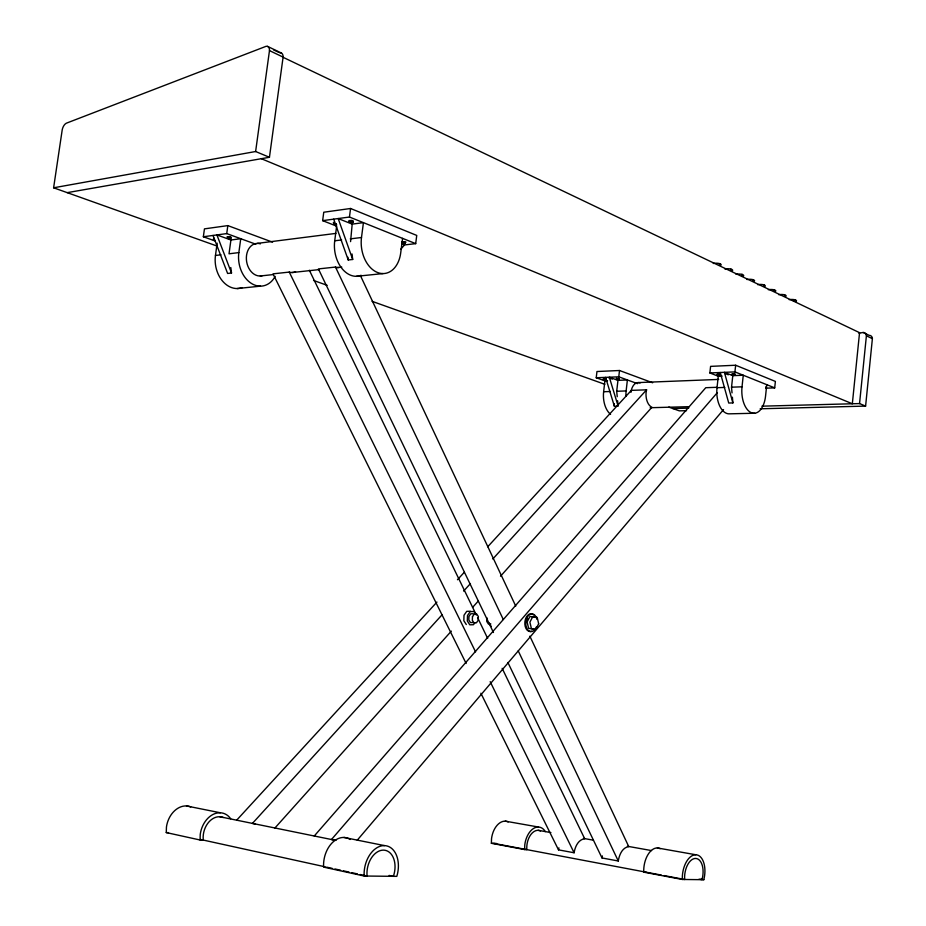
<?xml version="1.0" encoding="UTF-8"?>
<svg xmlns="http://www.w3.org/2000/svg" width="926" height="926" viewBox="0 0 926 926"><rect width="100%" height="100%" fill="white"/><g stroke="black" fill="none" stroke-linecap="round" stroke-linejoin="round"><path stroke-width="1.39" d="M223.235 817.508A18.427 13.705 -75 0 0 209.16 821.686A18.427 13.705 -75 0 0 203.199 839.153L203.373 840.102L200.062 839.998L166.263 832.567L166.448 827.034A22.074 16.726 -74.4 0 1 190.733 806.893M200.062 839.998L200.248 834.349A22.513 16.749 -75 0 1 212.968 814.475A22.513 16.749 -75 0 1 230.655 818.723M486.891 617.769L486.763 621.45L488.407 624.008L490.849 623.95M540.518 830.923A15.094 9.376 -80.3 0 0 530.934 834.453A15.094 9.376 -80.3 0 0 526.801 848.864L526.906 849.64L524.625 849.57L491.37 843.285L491.532 838.713A18.15 11.517 -80.1 0 1 508.224 821.918M524.625 849.57L524.776 844.929A18.451 11.459 -80.3 0 1 533.388 828.562A18.451 11.459 -80.3 0 1 545.356 831.617M863.148 332.48L869.144 335.351A4.213 3.507 -59.5 0 1 872.385 338.673L865.602 406.097L859.548 403.574L866.4 335.814A4.236 3.519 -59.7 0 0 863.148 332.48L858.877 333.21M766.323 387.022L766.057 387.693M766.763 384.684L765.559 396.05A21.819 11.98 89 0 1 751.507 412.776A21.819 11.98 89 0 1 742.027 386.813L743.265 375.238L732.79 375.667L724.421 372.333L732.883 402.914L728.727 403.03L720.243 372.507M765.628 388.179L774.703 387.867L775.386 381.419L735.649 365.238L710.589 366.372L709.872 372.946L718.275 376.257L722.153 376.095M732.292 374.845L734.978 374.775L732.327 374.544M732.026 392.902L731.54 387.184L732.79 375.667M734.202 374.521L731.517 374.59L734.596 374.648M774.703 387.867L734.931 371.893L735.649 365.238M719.618 374.833C712.592 376.211 722.187 373.653 719.791 375.655L717.337 375.018M754.736 413.239L729.85 413.818A21.576 12.073 89 0 1 717.013 387.705L718.275 376.257M618.985 379.405C612.642 379.868 620.466 378.04 618.927 379.787L616.971 379.301L619.019 379.128M617.225 396.698L616.704 391.27L617.955 380.343L609.32 377.206L618.14 406.178L617.619 400.761M637.539 383.665L618.776 376.813L619.494 370.504L596.957 371.523L596.24 377.762L604.898 380.875L607.549 380.76M618.614 379L616.542 379.463M625.953 396.363A20.696 12.385 88.7 0 1 626.138 390.934L627.388 379.961L617.955 380.343M603.416 380.007L605.465 379.544M610.57 414.35A20.476 12.443 88.6 0 1 603.636 391.733L604.898 380.875M402.579 238.376L400.715 252.891A28.486 19.747 82.5 0 1 377.576 272.522A28.486 19.747 82.5 0 1 361.499 237.496L363.432 222.645L352.181 224.115L338.187 218.548L352.69 259.465L348.234 259.974L333.719 219.149M402.359 243.353L405.403 243.179M404.951 242.959L401.953 242.762M401.861 243.897L404.488 244.95L415.705 243.642L416.746 235.424L350.572 208.489L323.764 212.228L322.642 220.643L336.647 226.152L334.714 240.795A28.081 19.77 82.2 0 0 341.555 268.008A28.081 19.77 82.2 0 0 361.337 275.381M322.642 220.643L349.449 217.031L350.572 208.489M352.794 221.754L349.229 221.731L352.794 221.754L353.2 222.356L352.355 222.796L349.715 221.962M350.572 241.628L352.181 224.115M335.606 224.046L333.58 224.185L335.652 223.664M336.728 224.844L333.626 223.803M53.615 187.793L255.622 151.517L269.478 50.594A6.389 3.797 -68.4 0 0 266.121 46.3L66.278 123.227A6.783 3.669 -71.9 0 0 62.227 129.744L53.615 187.793L216.939 246.015M67.239 192.643L269.443 157.281L283.101 57.111A6.343 3.808 -68.3 0 0 279.745 52.828M242.161 287.627A26.287 19.782 80.5 0 1 222.356 280.867A26.287 19.782 80.5 0 1 215.457 255.483L217.159 243.144M227.831 225.608L204.449 228.872L203.35 236.755L226.731 233.595L227.831 225.608L272.591 242.172M230.169 237.681L227.402 238.225L230.169 237.681L231.083 238.457L228.352 238.63L227.449 237.866M230.921 239.996L229.023 253.805L238.839 252.601L240.748 238.711L230.921 239.996L216.904 234.915L231.512 273.02L227.622 273.459L213.015 235.447M507.888 662.484L602.004 857.962L618.279 860.995C619.216 855.149 622.122 847.568 628.766 846.63L529.869 636.174M602.004 857.962L602.386 855.925M480.883 693.238L558.505 849.86L574.108 852.765C575.046 846.966 578.113 839.569 584.7 838.759L502.158 668.329M558.505 849.86L558.899 847.869M487.736 546.757L631.347 390.367L646.591 389.823L646.186 391.617A12.825 7.593 88.7 0 0 651.927 407.243L500.515 576.227M631.347 390.367L630.942 392.149A12.732 7.616 88.7 0 1 640.109 382.994M526.176 621.89L527.924 618.556M474.83 622.758L473.464 624.726L469.795 624.818L467.317 620.999L467.503 615.512L470.234 611.588L473.915 611.519L475.756 614.389M357.262 840.171L723.553 409.581M400.808 249.233L404.488 244.95M717.395 392.578L331.473 839.512L334.448 840.171M314.25 836.004L705.774 387.705L716.666 387.311M274.848 828.087L451.332 631.127M472.549 607.444L478.337 600.986M442.211 614.644L252.428 823.411L255.402 824.059M463.625 591.089L470.431 583.6M492.817 558.968L646.591 389.823M236.651 820.193L436.933 602.085M457.444 579.745L464.285 572.291M214.114 238.237L213.478 238.63L214.276 238.966M213.941 239.44L213.316 239.834L214.739 240.424M604.146 378.85L605.546 379.07L604.956 378.884M230.597 237.635L231.245 237.241L229.833 236.639L227.101 236.813L228.525 237.426M618.464 378.653L618.105 378.34M619.031 378.827L616.276 378.387L617.434 378.746M334.112 222.252L333.291 222.68L334.078 223.05M352.528 221.499L353.362 221.059L351.973 220.388L348.905 220.608L349.681 220.978M719.896 374.648L720.463 374.37L717.037 374.185L718.194 374.567M734.503 374.046L735.082 373.768L732.13 373.745M404.477 242.218L402.717 241.79L403.377 242.103M405.113 242.519L405.982 242.126L401.652 241.674L402.949 242.299M766.161 386.709L766.265 386.281M792.806 300.522L795.804 300.093A4.792 1.424 -0.8 0 1 795.885 301.517M257.196 243.399L335.906 233.398M215.457 255.483L220.978 254.8M334.714 240.795L341.636 239.938M350.248 238.885L361.499 237.496M295.568 271.769A16.691 12.188 81.4 0 1 289.259 272.082L273.02 273.853L466.125 663.467M338.696 267.487A17.119 12.177 82 0 1 335.49 267.058L318.405 268.922L493.454 632.504M260.287 275.983L273.158 274.582M291.748 272.568L318.914 269.628M336.08 267.764L341.798 267.151M237.091 288.553L260.484 286.157M356.267 276.33L383.005 273.587M717.708 375.447L719.977 375.25M349.669 222.344L352.737 222.136M334.066 224.416L336.092 224.277M227.889 238.433L230.62 238.26M596.24 377.762L618.776 376.813M709.872 372.946L734.931 371.893M638.13 382.588L718.68 379.417M603.636 391.733L610.292 391.501M616.704 391.27L626.138 390.934M717.013 387.705L724.78 387.427M731.54 387.184L742.027 386.813M605.569 377.368L614.389 406.282L616.89 406.213M650.179 407.729L688.99 406.676M672.866 408.563L688.666 408.135M761.89 406.178L859.548 403.574M686.536 410.681L679.325 410.855L668.792 407.104M760.188 408.794L865.602 406.097M472.931 622.527L470.489 622.596L468.845 620.05L468.961 616.403L470.778 613.788L473.221 613.741M470.42 611.264L466.75 611.322L464.007 615.246L463.833 620.733L466.31 624.541M364.173 876.019L396.803 876.366A24.643 16.691 -77.5 0 0 384.244 845.6A24.643 16.691 -77.5 0 0 364.173 876.019L323.625 867.106A24.111 16.737 -76.9 0 1 331.925 843.077A24.111 16.737 -76.9 0 1 350.144 839.465M682.346 879.468L703.818 879.7A19.886 11.031 -81.5 0 0 695.727 854.756A19.886 11.031 -81.5 0 0 682.346 879.468L643.755 872.165A19.539 11.158 -81.2 0 1 648.756 853.425A19.539 11.158 -81.2 0 1 660.192 848.702M643.755 872.165L646.163 872.199M166.263 832.567L168.474 832.648M491.37 843.285L496.429 843.447M733.056 373.815L734.237 373.722L733.647 373.525M603.474 379.625L605.442 379.834M336.15 223.756L333.939 223.536L333.58 224.185M228.838 237.23L230.238 237.137L229.509 236.825M532.994 629.078L528.607 628.303L527.102 621.959L530.008 616.415L534.395 617.214M505.318 821.165L538.504 827.034M657.367 847.95L695.843 854.756M538.145 830.309L550.901 832.59M583.496 838.412L593.416 840.183M627.423 846.26L651.51 850.566M700.97 879.168L703.818 879.7M699.061 879.144L701.896 879.677L702.186 878.855A16.274 9.028 -81.5 0 0 695.565 858.448A16.274 9.028 -81.5 0 0 684.627 878.658L684.731 879.492L664.069 875.591M493.674 843.355L661.314 875.07M343.94 837.44L384.464 845.6M186.473 805.956L220.319 812.762M219.751 816.732L335.976 840.426M389.105 875.429L393.295 876.332L393.712 875.325A20.164 13.659 -77.4 0 0 383.445 850.126A20.164 13.659 -77.4 0 0 367.009 875.012L367.171 876.054L360.179 874.514M200.548 839.477L325.234 866.84M326.635 867.153L332.226 868.38M335.027 868.993L340.618 870.22M343.407 870.834L348.998 872.06M351.799 872.674L357.39 873.901M604.308 379.29L603.15 378.931L606.333 379.116M605.835 379.949L603.821 380.123M719.583 375.123L717.303 375.319M313.567 280.462L327.179 285.324M372.09 301.332L604.817 384.302M778.754 294.711A4.827 1.447 -0.7 0 1 784.611 294.827L785.41 295.116A4.827 1.447 -0.7 0 1 785.526 296.551M203.35 236.755L214.809 240.864M757.734 284.676A4.908 1.493 -0.5 0 1 763.695 284.791L764.506 285.092A4.908 1.493 -0.5 0 1 764.679 286.585M768.325 289.734A4.862 1.47 -0.6 0 1 774.24 289.85L775.05 290.139A4.862 1.47 -0.6 0 1 775.641 291.25M724.861 268.991A5.012 1.574 -0.3 0 1 730.961 269.107L731.818 269.42A5.012 1.574 -0.3 0 1 732.084 270.994M746.958 279.536A4.943 1.528 -0.4 0 1 752.965 279.652L753.799 279.953A4.943 1.528 -0.4 0 1 754.435 281.099M608.683 377.739L612.375 379.081M713.286 263.47A5.058 1.609 -0.2 0 1 719.444 263.586L720.312 263.898A5.058 1.609 -0.2 0 1 721.041 265.114M226.731 233.595L255.865 244.232M619.494 370.504L652.645 382.774M753.081 280.995L752.965 279.652M784.739 296.135L784.611 294.827M731.077 270.473L730.961 269.107M724.722 373.375L728.311 374.798M349.449 217.031L415.705 243.642M261.329 158.705L852.337 403.771L859.548 332.677L283.506 57.505M255.622 151.517L269.443 157.281M227.402 238.225L230.123 238.04M349.183 222.113L349.565 221.464L352.262 221.904M267.521 46.369L281.134 52.898M273.552 49.865L278.506 52.238M269.478 50.594L283.101 57.111M866.4 335.814L872.385 338.673M352.274 220.944L350.433 220.92M488.812 622.689L491.278 626.543M289.259 272.082L475.559 651.858M490.178 681.675L574.108 852.765M309.353 270.253L476.323 614.991M477.584 617.596L487.666 638.408M335.49 267.058L503.293 619.506M518.213 650.839L618.279 860.995M360.33 275.404L515.747 606.113M230.805 267.533L231.512 273.02M347.91 257.231L348.234 259.974M352.042 253.979L352.69 259.465M795.098 299.839L795.226 301.147L795.017 299.816A4.792 1.424 -0.8 0 0 789.207 299.688M614.135 403.586L614.389 406.282M774.321 289.884L774.449 291.204L774.24 289.85M763.776 284.826L763.892 286.157L763.695 284.791M732.397 397.196L732.883 402.914M719.537 263.621L719.652 264.998L719.444 263.586M531.767 631.208A8.89 5.706 -85.7 0 1 524.915 621.67A8.89 5.706 -85.7 0 1 533.689 614.945M536.304 627.052A8.89 5.706 -85.7 0 1 527.403 629.391A8.89 5.706 -85.7 0 1 528.445 615.558A8.89 5.706 -85.7 0 1 536.895 619.251M275.161 276.365A26.634 19.793 80.9 0 1 251.062 283.206A26.634 19.793 80.9 0 1 238.839 252.601M262.382 275.624A16.39 12.177 80.9 0 1 246.397 259.5A16.39 12.177 80.9 0 1 260.414 243.851M743.127 276.284A4.977 1.551 -0.3 0 0 742.895 274.733L742.05 274.42A4.977 1.551 -0.3 0 0 736.008 274.304M472.468 616.67L472.341 620.327L473.985 622.862L476.427 622.804L478.244 620.188L478.36 616.554L476.728 614.007L474.286 614.054L472.468 616.67M538.666 623.754L535.784 629.31L531.397 628.534L529.892 622.168L532.797 616.612L537.184 617.422L538.666 623.754M718.171 374.092L719.629 374.324L718.171 374.092M742.258 275.809L742.05 274.42L742.258 275.809"/></g></svg>
